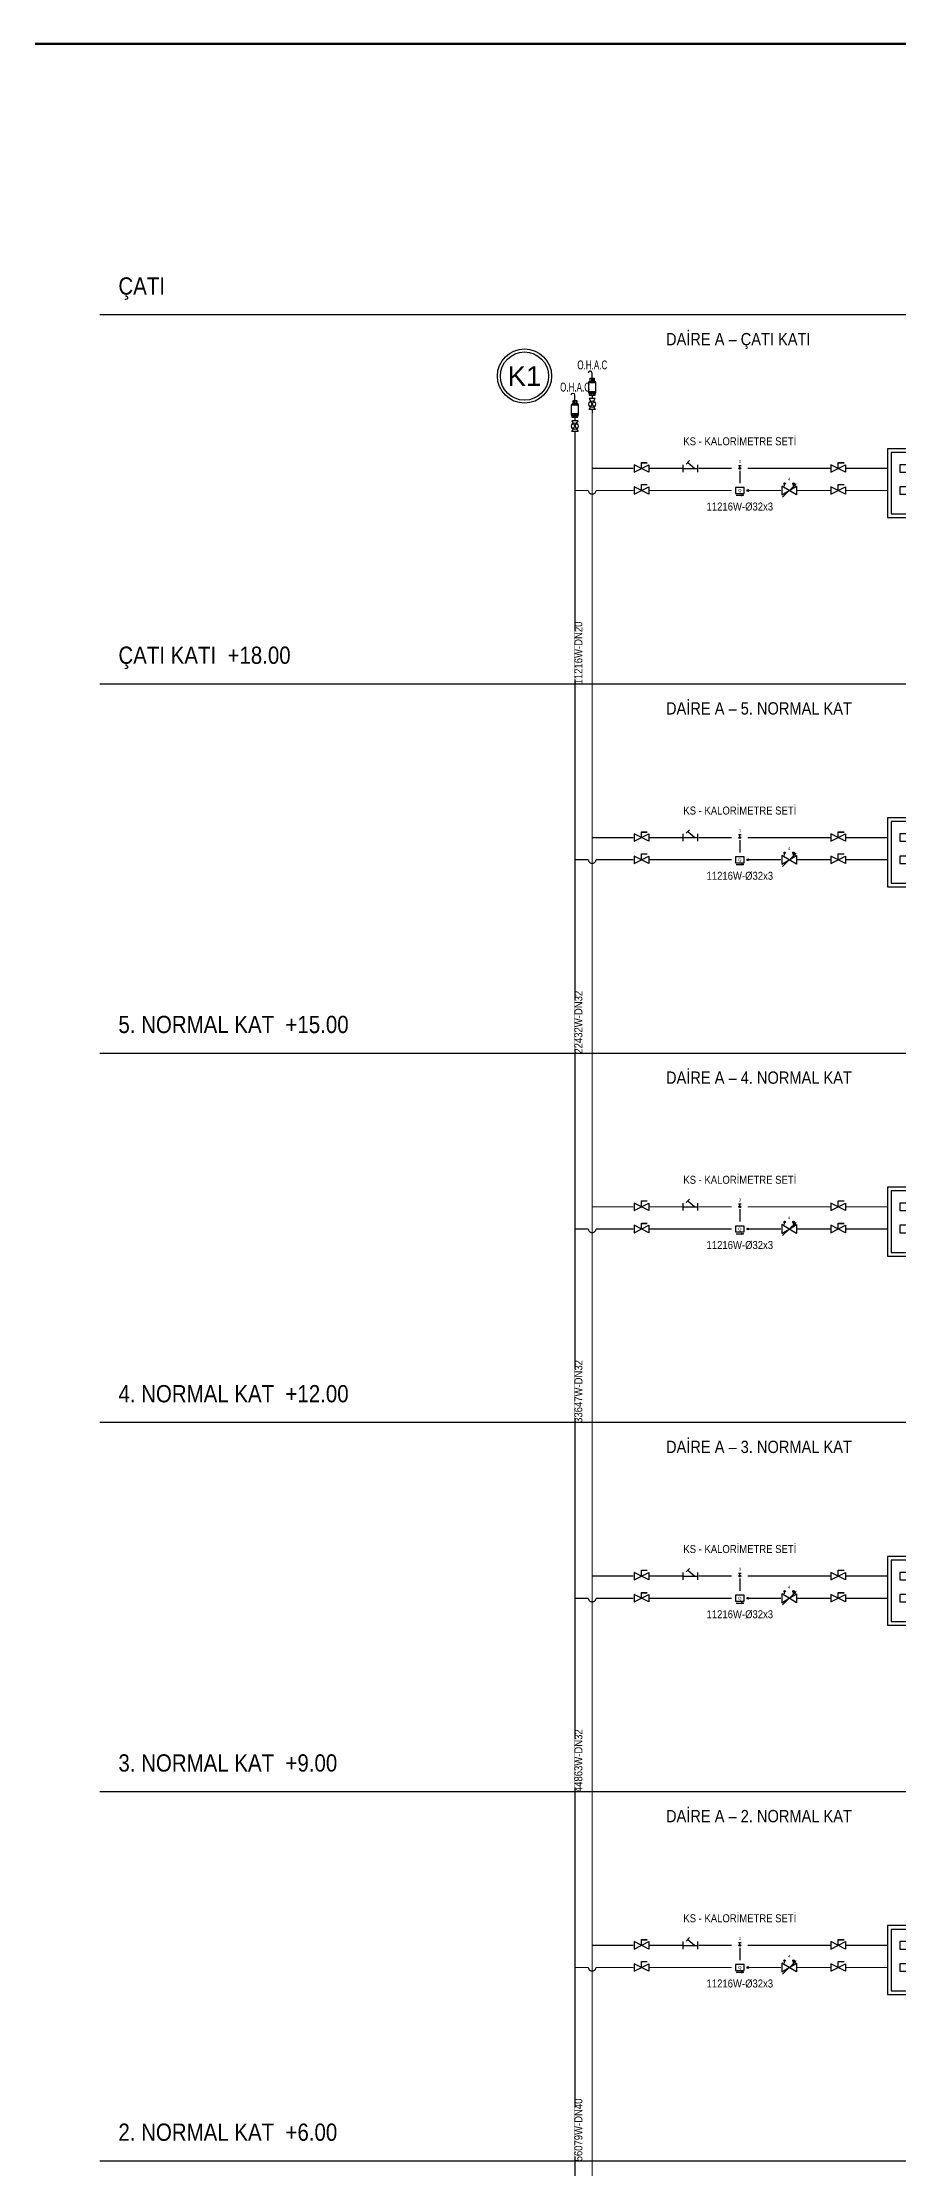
# Model space of a CAD drawing. Header units: centimetres. Extents: x -797 to 10101, y -12981 to 1521.
# Drawn here: x 1953 to 2649, y -3306 to -1579 of the extents above; entities that cross this region are included whole.
import ezdxf
from ezdxf.enums import TextEntityAlignment as Align

# ---------------------------------------------------------------- set-up
doc = ezdxf.new("R2010")
doc.units = ezdxf.units.CM
doc.linetypes.add('DASHED', pattern=[1.524, 1.27, -0.254])
for name, color, linetype in [('MTY-RADYATÖR', 2, 'Continuous'), ('MTY-VANA', 1, 'Continuous'), ('ROTAS-CIHAZ', 135, 'Continuous'), ('ROTAS-ISITMA-CAP', 41, 'Continuous'), ('ROTAS-ISITMA-DONUS', 30, 'DASHED'), ('ROTAS-ISITMA-GIDIS', 10, 'Continuous'), ('ROTAS-ISITMA-KOLEKTOR', 6, 'Continuous'), ('ROTAS-ISITMA-SEMBOL', 1, 'Continuous'), ('ROTAS-ISITMA-SINYAL', 3, 'DASHED'), ('ROTAS-KAT-BANDI', 8, 'Continuous'), ('ROTAS-MASKE', 7, 'Continuous'), ('ROTAS-PAFTA', 7, 'Continuous'), ('ROTAS-VANA', 1, 'Continuous'), ('ROTAS-YAZI', 7, 'Continuous')]:
    doc.layers.add(name, color=color, linetype=linetype)
doc.styles.add('CAP', font='wturkce.SHX', dxfattribs={"width": 0.65})
doc.styles.add('MTYCAPLT', font='arial.ttf', dxfattribs={"width": 0.65, "height": 1})
doc.styles.add('ROTAS', font='arial.ttf')

# ---------------------------------------------------------------- blocks, each defined once
blk = doc.blocks.new('ROTAS-KOLEKTOR-SEMA-8')
for p, q in [((30, 37), (30, 25)), ((44, 37), (44, 25)), ((58, 37), (58, 25)), ((72, 37), (72, 25)), ((86, 37), (86, 25)), ((100, 37), (100, 25)), ((114, 37), (114, 25)), ((128, 37), (128, 25)), ((24, 19), (24, 0)), ((30, 19), (30, 0)), ((38, 19), (38, 0)), ((44, 19), (44, 0)), ((52, 19), (52, 0)), ((58, 19), (58, 0)), ((66, 19), (66, 0)), ((72, 19), (72, 0)), ((80, 19), (80, 0)), ((86, 19), (86, 0)), ((94, 19), (94, 0)), ((100, 19), (100, 0)), ((108, 19), (108, 0)), ((114, 19), (114, 0)), ((122, 19), (122, 0)), ((128, 19), (128, 0))]:
    blk.add_line(p, q)
for points in [[(0, 0), (146, 0), (146, 56), (0, 56)], [(3, 3), (143, 3), (143, 53), (3, 53)], [(10, 37), (140, 37), (140, 43), (10, 43)], [(10, 19), (140, 19), (140, 25), (10, 25)]]:
    blk.add_lwpolyline(points, close=True)
for centre in [(30, 31), (44, 31), (58, 31), (72, 31), (86, 31), (100, 31), (114, 31), (128, 31), (24, 13), (38, 13), (52, 13), (66, 13), (80, 13), (94, 13), (108, 13), (122, 13)]:
    blk.add_circle(centre, 1.6)
blk = doc.blocks.new('MTY-KURESEL VANA')
at = {"layer": 'MTY-VANA'}
for p, q in [((0, 0), (0, 8)), ((0, 8), (8, 8))]:
    blk.add_line(p, q, dxfattribs=at)
blk.add_lwpolyline([(-10, 5), (-10, -5), (10, 5), (10, -5), (-10, 5)], dxfattribs=at)
at = {"layer": 'MTY-VANA', "style": 'CAP', "width": 0.65}
blk.add_attdef('CAP', text='', height=5, rotation=26.5651, dxfattribs=at).set_placement((0, 0), align=Align.CENTER)
blk = doc.blocks.new('MTY-PISLIK TUTUCU')
at = {"layer": 'MTY-VANA'}
for p, q in [((-10, -5), (-10, 5)), ((-10, 0), (10, 0)), ((10, -5), (10, 5))]:
    blk.add_line(p, q, dxfattribs=at)
at = {"layer": 'MTY-VANA', "color": 1, "ltscale": 75}
for p, q in [((-6.1, 5.8), (-1.4, 10.5)), ((5.1, 0), (-3.7, 8.1))]:
    blk.add_line(p, q, dxfattribs=at)
at = {"layer": 'MTY-VANA', "style": 'CAP', "width": 0.65}
blk.add_attdef('CAP', text='', height=5, dxfattribs=at).set_placement((0, 0), align=Align.CENTER)
blk = doc.blocks.new('ROTAS-KALORIMETRE-SENSOR')
blk.add_hatch(color=7).paths.add_polyline_path([(1.2, 0), (1.2, 0.3), (1, 0.6), (0.8, 0.8), (0.6, 1), (0.3, 1.2), (0, 1.2), (-0.3, 1.2), (-0.6, 1), (-0.8, 0.8), (-1, 0.6), (-1.2, 0.3), (-1.2, 0), (-1.2, -0.3), (-1, -0.6), (-0.8, -0.8), (-0.6, -1), (-0.3, -1.2), (0, -1.2), (0.3, -1.2), (0.6, -1), (0.8, -0.8), (1, -0.6), (1.2, -0.3)])
for p, q in [((-1.6, 4), (1.6, 4)), ((0, 1.2), (0, 4))]:
    blk.add_line(p, q)
blk.add_circle((0, 0), 1.2)
at = {"style": 'ROTAS'}
blk.add_attdef('NO', text='', height=6, dxfattribs=at).set_placement((0, 6), align=Align.BOTTOM_CENTER)
blk = doc.blocks.new('ROTAS-KALORIMETRE-KM')
blk.add_hatch(color=7).paths.add_polyline_path([(12.2, 0), (12.2, 0.3), (12, 0.6), (11.8, 0.8), (11.6, 1), (11.3, 1.2), (11, 1.2), (10.7, 1.2), (10.4, 1), (10.2, 0.8), (10, 0.6), (9.8, 0.3), (9.8, 0), (9.8, -0.3), (10, -0.6), (10.2, -0.8), (10.4, -1), (10.7, -1.2), (11, -1.2), (11.3, -1.2), (11.6, -1), (11.8, -0.8), (12, -0.6), (12.2, -0.3)])
blk.add_line((-5, -6.5), (5, -6.5))
blk.add_lwpolyline([(-6, -4), (6, -4), (6, 4), (-6, 4)], close=True)
blk.add_lwpolyline([(2, -5.5), (5, -6.5), (2, -7.5)])
blk.add_circle((11, 0), 1.2)
at = {"style": 'ROTAS'}
blk.add_text('Q', height=4, dxfattribs=at).set_placement((0, 0), align=Align.MIDDLE_CENTER)
blk.add_attdef('NO', text='', height=6, dxfattribs=at).set_placement((0, 7), align=Align.BOTTOM_CENTER)
blk = doc.blocks.new('ROTAS-BALANS-VANASI')
for p, q in [((-9, -9), (9, 9)), ((-6, 6), (-6, 8.4)), ((6, 6), (6, 8.4))]:
    blk.add_line(p, q)
for points in [[(-10, 6), (-10, -6), (0, 0)], [(10, 6), (10, -6), (0, 0)]]:
    blk.add_lwpolyline(points, close=True)
blk.add_lwpolyline([(5.6, 7.3), (9, 9), (7.3, 5.6)])
for centre in [(-6, 9.4), (6, 9.4)]:
    blk.add_circle(centre, 1)
at = {"style": 'ROTAS'}
blk.add_attdef('NO', text='', height=6, dxfattribs=at).set_placement((0, 12), align=Align.BOTTOM_CENTER)
blk = doc.blocks.new('MTY-O.H.A.C')
at = {"layer": 'MTY-VANA', "color": 2}
for p, q in [((-5, 29.2), (5, 29.2)), ((-5, 29.2), (-5, 27.7)), ((-4.5, 41.1), (-3.5, 42.6)), ((-4.5, 41.1), (4.5, 41.1)), ((-4.5, 29.2), (-4.5, 41.1)), ((-3.5, 43.1), (3.5, 43.1)), ((-3.5, 42.6), (-3.5, 43.1)), ((-3.5, 42.6), (3.5, 42.6)), ((-2.5, 47.1), (2.5, 47.1)), ((-2.5, 43.1), (-2.5, 47.1)), ((-1, 47.1), (-1, 43.1)), ((1, 47.1), (1, 43.1)), ((2.5, 47.1), (2.5, 43.1)), ((3.5, 42.6), (3.5, 43.1)), ((3.5, 42.6), (4.5, 41.1)), ((4.5, 41.1), (4.5, 29.2)), ((5, 27.7), (5, 29.2)), ((-5, 27.7), (5, 27.7)), ((-5, 27.7), (-4, 26.2)), ((-4, 26.2), (4, 26.2)), ((-4, 26.2), (-4, 24.2)), ((-4, 24.2), (4, 24.2)), ((-2, 26.2), (-2, 24.2)), ((2, 26.2), (2, 24.2)), ((4, 26.2), (5, 27.7)), ((4, 24.2), (4, 26.2))]:
    blk.add_line(p, q, dxfattribs=at)
at = {"layer": 'MTY-VANA', "color": 2, "lineweight": -3}
for p, q in [((-2.4, 56.5), (-3, 56.5)), ((0, 47.1), (0, 54.1))]:
    blk.add_line(p, q, dxfattribs=at)
at = {"layer": 'MTY-VANA', "lineweight": -3}
for p, q in [((0, 24.2), (0, 19.4)), ((0, 4.8), (0, 0))]:
    blk.add_line(p, q, dxfattribs=at)
at = {"layer": 'MTY-VANA'}
for points in [[(4.2, 19.4), (-4.2, 19.4), (0, 12.1)], [(4.2, 4.8), (-4.2, 4.8), (0, 12.1)]]:
    blk.add_lwpolyline(points, close=True, dxfattribs=at)
blk.add_circle((0, 12.1), 4.46, dxfattribs=at)
at = {"layer": 'MTY-VANA', "color": 2, "lineweight": -3}
for centre, start, end in [((-3, 54.1), 90, 180), ((-2.4, 54.1), 0, 90)]:
    blk.add_arc(centre, 2.36, start, end, dxfattribs=at)
at = {"layer": 'MTY-VANA', "color": 2, "lineweight": -3, "style": 'MTYCAPLT', "width": 0.65}
blk.add_text('O.H.A.C', height=12, dxfattribs=at).set_placement((0.2, 65.1), align=Align.MIDDLE_CENTER)
at = {"layer": 'MTY-VANA', "style": 'MTYCAPLT', "width": 0.65}
blk.add_attdef('CAP', text='', height=10, rotation=270, dxfattribs=at).set_placement((0, 2.4), align=Align.CENTER)
blk = doc.blocks.new('MTY-RADYATOR KOLON NO')
at = {"layer": 'MTY-RADYATÖR', "linetype": 'Continuous', "ltscale": 100}
blk.add_circle((0, 0), 27.5, dxfattribs=at)
at = {"layer": 'MTY-RADYATÖR', "color": 7, "linetype": 'Continuous', "ltscale": 100}
blk.add_circle((0, 0), 24.5, dxfattribs=at)
at = {"layer": 'MTY-RADYATÖR', "color": 0, "linetype": 'Continuous', "ltscale": 100, "style": 'MTYCAPLT'}
blk.add_attdef('KNO', text='', height=15, dxfattribs=at).set_placement((0, 0, 0), align=Align.MIDDLE_CENTER)

msp = doc.modelspace()

# ---------------------------------------------------------------- linework, layer by layer
at = {"layer": 'ROTAS-ISITMA-DONUS', "ltscale": 12, "const_width": 1}
for points in [[(2386, -4130), (2386, -3973, -1), (2386, -3967), (2386, -1898)], [(2386, -1943), (2397, -1943, 1), (2403, -1943), (2640, -1943)], [(2386, -2243), (2397, -2243, 1), (2403, -2243), (2640, -2243)], [(2386, -2543), (2397, -2543, 1), (2403, -2543), (2640, -2543)], [(2386, -2843), (2397, -2843, 1), (2403, -2843), (2640, -2843)], [(2386, -3143), (2397, -3143, 1), (2403, -3143), (2640, -3143)]]:
    msp.add_lwpolyline(points, format="xyb", dxfattribs=at)
at = {"layer": 'ROTAS-ISITMA-GIDIS', "const_width": 1}
for points in [[(2400, -3970), (2400, -1880)], [(2400, -1925), (2640, -1925)], [(2400, -2225), (2640, -2225)], [(2400, -2525), (2640, -2525)], [(2400, -2825), (2640, -2825)], [(2400, -3125), (2640, -3125)]]:
    msp.add_lwpolyline(points, dxfattribs=at)
at = {"layer": 'ROTAS-KAT-BANDI'}
for points in [[(2000, -1800), (7400, -1800)], [(2000, -2100), (7400, -2100)], [(2000, -2400), (7400, -2400)], [(2000, -2700), (7400, -2700)], [(2000, -3000), (7400, -3000)], [(2000, -3300), (7400, -3300)]]:
    msp.add_lwpolyline(points, dxfattribs=at)

# ---------------------------------------------------------------- block references
at = {"layer": 'ROTAS-CIHAZ'}
ref = msp.add_blockref('MTY-RADYATOR KOLON NO', (2345, -1850), dxfattribs=dict(at, xscale=0.8, yscale=0.8))
ref.add_attrib('KNO', 'K1', dxfattribs={"layer": 'MTY-RADYATÖR', "color": 0, "height": 16, "style": 'MTYCAPLT'}).set_placement((2345, -1850), align=Align.MIDDLE_CENTER)
at = {"layer": 'ROTAS-ISITMA-KOLEKTOR'}
for p in [(2640, -1965), (2640, -2265), (2640, -2565), (2640, -2865), (2640, -3165)]:
    msp.add_blockref('ROTAS-KOLEKTOR-SEMA-8', p, dxfattribs=at)
at = {"layer": 'ROTAS-VANA', "xscale": 0.6, "yscale": 0.6}
for p in [(2400, -1880), (2386, -1898)]:
    msp.add_blockref('MTY-O.H.A.C', p, dxfattribs=at)

# ---------------------------------------------------------------- wipeouts: each hides what was drawn before it
for points in [[(2457.5, -1830.5), (2559.4, -1830.5), (2559.4, -1815.5), (2457.5, -1815.5)], [(2481.9, -1907.9), (2554.8, -1907.9), (2554.8, -1898.1), (2481.9, -1898.1)], [(2457.5, -2130.5), (2579.8, -2130.5), (2579.8, -2115.5), (2457.5, -2115.5)], [(2481.9, -2207.9), (2554.8, -2207.9), (2554.8, -2198.1), (2481.9, -2198.1)], [(2457.5, -2430.5), (2579.8, -2430.5), (2579.8, -2415.5), (2457.5, -2415.5)], [(2481.9, -2507.9), (2554.8, -2507.9), (2554.8, -2498.1), (2481.9, -2498.1)], [(2457.5, -2730.5), (2579.8, -2730.5), (2579.8, -2715.5), (2457.5, -2715.5)], [(2481.9, -2807.9), (2554.8, -2807.9), (2554.8, -2798.1), (2481.9, -2798.1)], [(2457.5, -3030.5), (2579.8, -3030.5), (2579.8, -3015.5), (2457.5, -3015.5)], [(2481.9, -3107.9), (2554.8, -3107.9), (2554.8, -3098.1), (2481.9, -3098.1)]]:
    msp.add_wipeout(points).dxf.layer = 'ROTAS-MASKE'

# ---------------------------------------------------------------- next in the draw order: texts
at = {"layer": 'ROTAS-CIHAZ', "style": 'ROTAS', "width": 0.85}
for p in [(2520, -1903), (2520, -2203), (2520, -2503), (2520, -2803), (2520, -3103)]:
    msp.add_text('KS - KALORİMETRE SETİ', height=6.5, dxfattribs=at).set_placement(p, align=Align.MIDDLE_CENTER)
at = {"layer": 'ROTAS-YAZI', "style": 'ROTAS', "width": 0.85}
for s, p in [('DAİRE A – ÇATI KATI', (2460, -1828)), ('DAİRE A – 5. NORMAL KAT', (2460, -2128)), ('DAİRE A – 4. NORMAL KAT', (2460, -2428)), ('DAİRE A – 3. NORMAL KAT', (2460, -2728)), ('DAİRE A – 2. NORMAL KAT', (2460, -3028))]:
    msp.add_text(s, height=10, dxfattribs=at).set_placement(p, align=Align.BOTTOM_LEFT)

# ---------------------------------------------------------------- next in the draw order: wipeouts: each hides what was drawn before it
for points in [[(2011.5, -1791.5), (2047.1, -1791.5), (2047.1, -1770.5), (2011.5, -1770.5)], [(2433.5, -1929), (2446.5, -1929), (2446.5, -1921), (2433.5, -1921)], [(2473.5, -1929), (2486.5, -1929), (2486.5, -1921), (2473.5, -1921)], [(2513.5, -1929), (2526.5, -1929), (2526.5, -1921), (2513.5, -1921)], [(2593.5, -1929), (2606.5, -1929), (2606.5, -1921), (2593.5, -1921)], [(2433.5, -1947), (2446.5, -1947), (2446.5, -1939), (2433.5, -1939)], [(2513.5, -1947), (2526.5, -1947), (2526.5, -1939), (2513.5, -1939)], [(2553.5, -1947), (2566.5, -1947), (2566.5, -1939), (2553.5, -1939)], [(2593.5, -1947), (2606.5, -1947), (2606.5, -1939), (2593.5, -1939)], [(2011.5, -2091.5), (2139.9, -2091.5), (2139.9, -2070.5), (2011.5, -2070.5)], [(2395.6, -2096.5), (2395.6, -2056.8), (2385.9, -2056.8), (2385.9, -2096.5)], [(2433.5, -2229), (2446.5, -2229), (2446.5, -2221), (2433.5, -2221)], [(2473.5, -2229), (2486.5, -2229), (2486.5, -2221), (2473.5, -2221)], [(2513.5, -2229), (2526.5, -2229), (2526.5, -2221), (2513.5, -2221)], [(2593.5, -2229), (2606.5, -2229), (2606.5, -2221), (2593.5, -2221)], [(2433.5, -2247), (2446.5, -2247), (2446.5, -2239), (2433.5, -2239)], [(2513.5, -2247), (2526.5, -2247), (2526.5, -2239), (2513.5, -2239)], [(2553.5, -2247), (2566.5, -2247), (2566.5, -2239), (2553.5, -2239)], [(2593.5, -2247), (2606.5, -2247), (2606.5, -2239), (2593.5, -2239)], [(2395.6, -2396.5), (2395.6, -2356.8), (2385.9, -2356.8), (2385.9, -2396.5)], [(2011.5, -2391.5), (2168.4, -2391.5), (2168.4, -2370.5), (2011.5, -2370.5)], [(2433.5, -2529), (2446.5, -2529), (2446.5, -2521), (2433.5, -2521)], [(2473.5, -2529), (2486.5, -2529), (2486.5, -2521), (2473.5, -2521)], [(2513.5, -2529), (2526.5, -2529), (2526.5, -2521), (2513.5, -2521)], [(2593.5, -2529), (2606.5, -2529), (2606.5, -2521), (2593.5, -2521)], [(2433.5, -2547), (2446.5, -2547), (2446.5, -2539), (2433.5, -2539)], [(2513.5, -2547), (2526.5, -2547), (2526.5, -2539), (2513.5, -2539)], [(2553.5, -2547), (2566.5, -2547), (2566.5, -2539), (2553.5, -2539)], [(2593.5, -2547), (2606.5, -2547), (2606.5, -2539), (2593.5, -2539)], [(2395.6, -2696.5), (2395.6, -2656.8), (2385.9, -2656.8), (2385.9, -2696.5)], [(2011.5, -2691.5), (2168.4, -2691.5), (2168.4, -2670.5), (2011.5, -2670.5)], [(2433.5, -2829), (2446.5, -2829), (2446.5, -2821), (2433.5, -2821)], [(2473.5, -2829), (2486.5, -2829), (2486.5, -2821), (2473.5, -2821)], [(2513.5, -2829), (2526.5, -2829), (2526.5, -2821), (2513.5, -2821)], [(2593.5, -2829), (2606.5, -2829), (2606.5, -2821), (2593.5, -2821)], [(2433.5, -2847), (2446.5, -2847), (2446.5, -2839), (2433.5, -2839)], [(2513.5, -2847), (2526.5, -2847), (2526.5, -2839), (2513.5, -2839)], [(2553.5, -2847), (2566.5, -2847), (2566.5, -2839), (2553.5, -2839)], [(2593.5, -2847), (2606.5, -2847), (2606.5, -2839), (2593.5, -2839)], [(2011.5, -2991.5), (2161.3, -2991.5), (2161.3, -2970.5), (2011.5, -2970.5)], [(2395.6, -2996.5), (2395.6, -2956.8), (2385.9, -2956.8), (2385.9, -2996.5)], [(2433.5, -3129), (2446.5, -3129), (2446.5, -3121), (2433.5, -3121)], [(2473.5, -3129), (2486.5, -3129), (2486.5, -3121), (2473.5, -3121)], [(2513.5, -3129), (2526.5, -3129), (2526.5, -3121), (2513.5, -3121)], [(2593.5, -3129), (2606.5, -3129), (2606.5, -3121), (2593.5, -3121)], [(2433.5, -3147), (2446.5, -3147), (2446.5, -3139), (2433.5, -3139)], [(2513.5, -3147), (2526.5, -3147), (2526.5, -3139), (2513.5, -3139)], [(2553.5, -3147), (2566.5, -3147), (2566.5, -3139), (2553.5, -3139)], [(2593.5, -3147), (2606.5, -3147), (2606.5, -3139), (2593.5, -3139)], [(2395.6, -3296.5), (2395.6, -3256.8), (2385.9, -3256.8), (2385.9, -3296.5)], [(2011.5, -3291.5), (2161.3, -3291.5), (2161.3, -3270.5), (2011.5, -3270.5)]]:
    msp.add_wipeout(points).dxf.layer = 'ROTAS-MASKE'

# ---------------------------------------------------------------- next in the draw order: linework, layer by layer
at = {"layer": 'ROTAS-ISITMA-SINYAL', "ltscale": 0.3}
for points in [[(2520, -1927), (2520, -1937)], [(2520, -2227), (2520, -2237)], [(2520, -2527), (2520, -2537)], [(2520, -2827), (2520, -2837)], [(2520, -3127), (2520, -3137)]]:
    msp.add_lwpolyline(points, dxfattribs=at)

# ---------------------------------------------------------------- next in the draw order: block references
at = {"layer": 'ROTAS-ISITMA-SEMBOL', "xscale": 0.6, "yscale": 0.6}
for name, p in [('MTY-KURESEL VANA', (2440, -1925)), ('MTY-PISLIK TUTUCU', (2480, -1925)), ('MTY-KURESEL VANA', (2600, -1925)), ('MTY-KURESEL VANA', (2440, -1943)), ('ROTAS-KALORIMETRE-KM', (2520, -1943)), ('MTY-KURESEL VANA', (2600, -1943)), ('MTY-KURESEL VANA', (2440, -2225)), ('MTY-PISLIK TUTUCU', (2480, -2225)), ('MTY-KURESEL VANA', (2600, -2225)), ('MTY-KURESEL VANA', (2440, -2243)), ('ROTAS-KALORIMETRE-KM', (2520, -2243)), ('MTY-KURESEL VANA', (2600, -2243)), ('MTY-KURESEL VANA', (2440, -2525)), ('MTY-PISLIK TUTUCU', (2480, -2525)), ('MTY-KURESEL VANA', (2600, -2525)), ('MTY-KURESEL VANA', (2440, -2543)), ('MTY-KURESEL VANA', (2600, -2543)), ('ROTAS-KALORIMETRE-KM', (2520, -2543)), ('MTY-KURESEL VANA', (2440, -2825)), ('MTY-PISLIK TUTUCU', (2480, -2825)), ('MTY-KURESEL VANA', (2600, -2825)), ('MTY-KURESEL VANA', (2440, -2843)), ('ROTAS-KALORIMETRE-KM', (2520, -2843)), ('MTY-KURESEL VANA', (2600, -2843)), ('MTY-KURESEL VANA', (2440, -3125)), ('MTY-PISLIK TUTUCU', (2480, -3125)), ('MTY-KURESEL VANA', (2600, -3125)), ('MTY-KURESEL VANA', (2440, -3143)), ('ROTAS-KALORIMETRE-KM', (2520, -3143)), ('MTY-KURESEL VANA', (2600, -3143))]:
    msp.add_blockref(name, p, dxfattribs=at)
at = {"layer": 'ROTAS-ISITMA-SEMBOL'}
ref = msp.add_blockref('ROTAS-KALORIMETRE-SENSOR', (2520, -1925), dxfattribs=dict(at, xscale=0.6, yscale=0.6))
ref.add_attrib('NO', '3', dxfattribs={"layer": '0', "height": 2.4, "style": 'ROTAS'}).set_placement((2520, -1921.4), align=Align.BOTTOM_CENTER)
ref = msp.add_blockref('ROTAS-BALANS-VANASI', (2560, -1943), dxfattribs=dict(at, xscale=0.6, yscale=0.6))
ref.add_attrib('NO', '4', dxfattribs={"layer": '0', "height": 2.4, "style": 'ROTAS'}).set_placement((2560, -1935.8), align=Align.BOTTOM_CENTER)
ref = msp.add_blockref('ROTAS-KALORIMETRE-SENSOR', (2520, -2225), dxfattribs=dict(at, xscale=0.6, yscale=0.6))
ref.add_attrib('NO', '3', dxfattribs={"layer": '0', "height": 2.4, "style": 'ROTAS'}).set_placement((2520, -2221.4), align=Align.BOTTOM_CENTER)
ref = msp.add_blockref('ROTAS-BALANS-VANASI', (2560, -2243), dxfattribs=dict(at, xscale=0.6, yscale=0.6))
ref.add_attrib('NO', '4', dxfattribs={"layer": '0', "height": 2.4, "style": 'ROTAS'}).set_placement((2560, -2235.8), align=Align.BOTTOM_CENTER)
ref = msp.add_blockref('ROTAS-KALORIMETRE-SENSOR', (2520, -2525), dxfattribs=dict(at, xscale=0.6, yscale=0.6))
ref.add_attrib('NO', '3', dxfattribs={"layer": '0', "height": 2.4, "style": 'ROTAS'}).set_placement((2520, -2521.4), align=Align.BOTTOM_CENTER)
ref = msp.add_blockref('ROTAS-BALANS-VANASI', (2560, -2543), dxfattribs=dict(at, xscale=0.6, yscale=0.6))
ref.add_attrib('NO', '4', dxfattribs={"layer": '0', "height": 2.4, "style": 'ROTAS'}).set_placement((2560, -2535.8), align=Align.BOTTOM_CENTER)
ref = msp.add_blockref('ROTAS-KALORIMETRE-SENSOR', (2520, -2825), dxfattribs=dict(at, xscale=0.6, yscale=0.6))
ref.add_attrib('NO', '3', dxfattribs={"layer": '0', "height": 2.4, "style": 'ROTAS'}).set_placement((2520, -2821.4), align=Align.BOTTOM_CENTER)
ref = msp.add_blockref('ROTAS-BALANS-VANASI', (2560, -2843), dxfattribs=dict(at, xscale=0.6, yscale=0.6))
ref.add_attrib('NO', '4', dxfattribs={"layer": '0', "height": 2.4, "style": 'ROTAS'}).set_placement((2560, -2835.8), align=Align.BOTTOM_CENTER)
ref = msp.add_blockref('ROTAS-KALORIMETRE-SENSOR', (2520, -3125), dxfattribs=dict(at, xscale=0.6, yscale=0.6))
ref.add_attrib('NO', '3', dxfattribs={"layer": '0', "height": 2.4, "style": 'ROTAS'}).set_placement((2520, -3121.4), align=Align.BOTTOM_CENTER)
ref = msp.add_blockref('ROTAS-BALANS-VANASI', (2560, -3143), dxfattribs=dict(at, xscale=0.6, yscale=0.6))
ref.add_attrib('NO', '4', dxfattribs={"layer": '0', "height": 2.4, "style": 'ROTAS'}).set_placement((2560, -3135.8), align=Align.BOTTOM_CENTER)

# ---------------------------------------------------------------- next in the draw order: texts
at = {"layer": 'ROTAS-ISITMA-CAP', "style": 'ROTAS', "width": 0.85}
for s, p in [('11216W-DN20', (2394, -2075)), ('22432W-DN32', (2394, -2375)), ('33647W-DN32', (2394, -2675)), ('44863W-DN32', (2394, -2975)), ('56079W-DN40', (2394, -3275))]:
    msp.add_text(s, height=6.5, rotation=90, dxfattribs=at).set_placement(p, align=Align.BOTTOM_CENTER)
at = {"layer": 'ROTAS-KAT-BANDI', "style": 'ROTAS', "width": 0.85}
for s, p in [('ÇATI', (2015, -1788)), ('ÇATI KATI  +18.00', (2015, -2088)), ('5. NORMAL KAT  +15.00', (2015, -2388)), ('4. NORMAL KAT  +12.00', (2015, -2688)), ('3. NORMAL KAT  +9.00', (2015, -2988)), ('2. NORMAL KAT  +6.00', (2015, -3288))]:
    msp.add_text(s, height=14, dxfattribs=at).set_placement(p, align=Align.BOTTOM_LEFT)

# ---------------------------------------------------------------- next in the draw order: wipeouts: each hides what was drawn before it
for points in [[(2496.9, -1960.9), (2539.9, -1960.9), (2539.9, -1951.1), (2496.9, -1951.1)], [(2496.9, -2260.9), (2539.9, -2260.9), (2539.9, -2251.1), (2496.9, -2251.1)], [(2496.9, -2560.9), (2539.9, -2560.9), (2539.9, -2551.1), (2496.9, -2551.1)], [(2496.9, -2860.9), (2539.9, -2860.9), (2539.9, -2851.1), (2496.9, -2851.1)], [(2496.9, -3160.9), (2539.9, -3160.9), (2539.9, -3151.1), (2496.9, -3151.1)]]:
    msp.add_wipeout(points).dxf.layer = 'ROTAS-MASKE'

# ---------------------------------------------------------------- next in the draw order: linework, layer by layer
at = {"layer": 'ROTAS-PAFTA', "const_width": 2}
msp.add_lwpolyline([(-796, -6574.2), (10000, -6574.2), (10000, -1580), (-796, -1580)], close=True, dxfattribs=at)

# ---------------------------------------------------------------- next in the draw order: texts
at = {"layer": 'ROTAS-ISITMA-CAP', "style": 'ROTAS', "width": 0.85}
for p in [(2520, -1956), (2520, -2256), (2520, -2556), (2520, -2856), (2520, -3156)]:
    msp.add_text('11216W-Ø32x3', height=6.5, dxfattribs=at).set_placement(p, align=Align.MIDDLE_CENTER)

doc.saveas('drawing.dxf')
